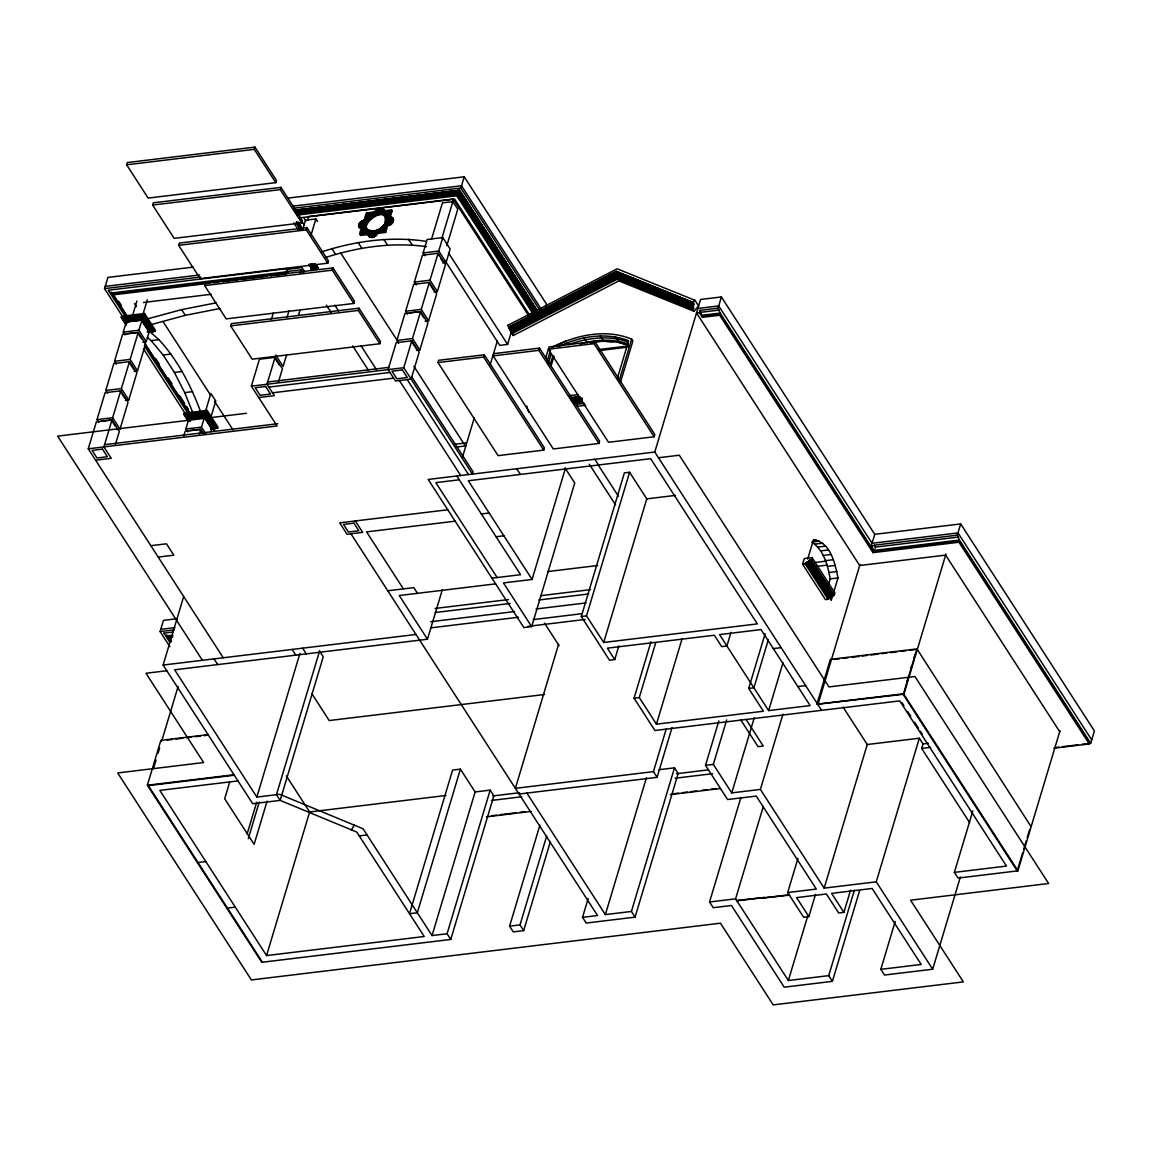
<?xml version="1.0" encoding="UTF-8"?>
<svg xmlns="http://www.w3.org/2000/svg" width="1152" height="1152" viewBox="0 0 1152 1152"><rect width="100%" height="100%" fill="white"/><g stroke="black" fill="none" stroke-linecap="round" stroke-linejoin="round"><path stroke-width="1.5" d="M376.272 211.147L377.006 209.434L380.074 208.051L376.186 210.197L374.99 212.414L375.811 210.874L375.221 211.838L366.494 212.933C362.506 222.062 366.034 221.89 367.272 213.71L379.008 211.421L383.17 211.982L378.274 212.054L372.47 213.97L365.645 220.118L361.138 221.573L358.79 225.475L360.994 228.499C364.133 228.672 363.571 225.23 360.706 226.08C362.246 227.909 358.344 221.818 364.766 222.494C361.771 230.933 367.07 214.589 361.008 224.842C362.995 229.349 364.075 221.861 365.443 220.406L363.11 226.786L364.55 230.99M360.058 225.086L360.792 223.862L361.224 225.749L362.333 223.56L364.766 222.494M375.422 236.174L374.558 234.994L376.646 232.56L376.92 234.562L373.421 237.283L369.72 237.226L368.496 235.613L368.87 233.41L369.317 236.909L368.842 234.792L370.037 235.973L369.029 235.8L368.611 233.496L368.712 235.555M384.106 230.861C382.968 225.432 389.146 224.035 391.147 220.507C391.19 215.957 387.288 218.606 388.109 222.451C383.414 233.222 371.39 233.525 361.354 233.453L362.592 227.563L365.53 232.085L364.248 230.515L365.011 231.566M365.4 219.542C365.458 221.227 360.374 220.349 359.597 223.286C355.507 228.902 367.358 228.269 361.426 226.224M368.078 231.149C369.605 236.03 362.938 220.291 364.752 228.125C364.507 234.158 385.646 229.997 369.677 232.589C364.522 233.395 362.002 225.072 364.363 223.358M388.886 217.296C388.67 232.718 385.906 214.589 391.147 217.526C396.274 218.65 390.658 225.994 386.741 225.144C388.699 222.725 391.421 213.883 383.875 212.443C397.699 221.198 371.52 241.43 363.701 228.773L363.758 223.661L364.982 220.939C366.898 217.454 356.846 224.971 361.498 221.443M380.65 211.882L382.349 212.04L375.019 212.933C380.131 210.139 388.051 212.53 388.886 218.304C389.592 216.778 385.963 211.694 382.867 211.507M371.621 235.757C369.029 231.206 363.528 231.782 362.966 232.906L363.874 229.882L367.661 231.941L365.083 230.558M391.032 219.83L388.714 218.333L390.442 218.304L391.522 219.614C391.291 221.731 390.298 218.102 388.714 218.333L390.197 210.931L383.731 211.723M359.266 226.944L359.006 224.741L360.36 222.437M359.165 226.397L359.928 223.013M387.202 218.434L387.101 220.493L386.626 216.374L383.789 213.264L375.667 213.336L375.984 214.33L368.309 219.139L366.61 221.443L365.342 226.642L368.208 220.003L375.61 214.805L382.162 214.214L385.661 215.899L385.618 214.502L387.202 218.434L383.76 226.066L386.842 220.853L386.798 221.89L387 218.981M365.53 226.93L365.558 225.605M368.395 235.08L368.87 233.41L360.043 234.475C358.603 229.651 366.365 226.109 360.317 227.03C358.502 225.245 359.05 224.928 360.317 227.03C366.696 226.843 358.776 228.744 362.707 228.6L362.088 227.65C364.248 225.634 361.138 224.712 363.73 229.594M370.699 234.792C370.123 230.933 368.366 238.32 375.379 234M383.746 210.802L383.054 208.8C379.282 206.957 386.294 210.989 383.573 211.306C382.738 208.022 383.026 213.35 383.198 209.347L379.944 208.267L382.421 208.771L382.997 211.003L383.357 210.168M377.467 233.395L385.661 232.402L387.706 225.576C393.667 225.85 396.014 215.755 388.714 217.195L388.973 219.053L389.88 217.973M373.363 235.57C382.565 231.336 364.81 232.171 370.627 234.806M376.92 211.81C378.043 210.946 375.019 212.947 378.043 210.6C375.494 210.312 373.68 214.128 377.006 209.434L378.346 208.829L376.171 210.384M142.402 321.581L148.666 331.286L154.613 331.214L147.744 332.021L154.613 331.214L144.072 314.899L141.494 320.184L126.288 322.027L121.694 317.606L126.475 325.022L121.824 317.635M204.077 417.067L188.87 418.91L184.406 414.518L206.654 411.782L217.195 428.098L211.248 428.17L204.077 417.067L206.611 411.84L217.066 428.026M392.53 218.117C383.861 215.496 397.786 218.03 391.594 223.027L388.123 224.971L387.072 223.416L391.104 221.011L390.082 223.027L385.934 225.115L384.581 231.163L386.006 225.029M362.146 221.04C365.63 223.373 363.355 219.845 361.526 224.597M375.739 233.525L376.2 232.517L385.042 231.451L385.661 232.402M393.466 221.083L392.342 217.858L388.714 217.195L391.781 217.786M389.102 223.56C386.611 221.299 376.819 237.6 384.71 227.362M381.787 211.09L381.874 209.88L381.845 212.098L378.878 212.458M374.328 235.08C374.198 234.346 370.512 235.901 372.038 237.629M379.08 214.171L378.634 212.659M380.851 210.456C377.381 206.741 384.754 214.286 379.714 209.477L377.496 209.909M389.088 217.973L390.773 219.658M379.44 231.293C378.374 229.522 383.386 227.088 382.493 230.026M1053.864 748.21L1089.259 743.933L958.968 542.232L873.014 552.629L719.669 315.245L702.461 317.318L700.07 310.334L718.027 308.16L720.144 313.085L871.042 546.667L874.526 545.17L957.326 535.147L959.443 540.072L1090.699 743.27L1081.843 744.336M360.994 228.499C358.675 224.669 364.262 229.565 362.218 227.434C362.851 231.624 356.861 221.558 358.862 225.922M367.099 232.79L367.085 231.912M381.816 210.514L381.096 209.102L381.139 210.542M383.17 210.125L383.112 211.018L382.522 209.203M389.779 218.866L390.557 218.146M512.035 333.619L617.674 279L692.784 309.398L693.691 308.333L693.086 302.414L616.363 271.368L508.608 327.082L512.035 333.619L513.274 335.52L618.898 280.886L694.008 311.299L698.602 306L694.915 300.298L617.141 268.805L507.946 325.267L508.608 327.082M371.29 214.776L373.118 213.754C366.955 216.95 364.709 221.731 362.837 220.709M390.442 222.725L387.13 223.33L388.526 223.171M372.931 235.771C375.667 231.062 375.898 234.605 370.584 235.166M373.694 232.114C373.392 230.53 382.392 230.314 384.134 225.619M387.504 224.366C385.646 228.139 396.115 217.008 391.363 221.962L386.496 224.51L387.706 225.576M387.806 220.752L387.994 217.67L386.093 223.992L387.619 220.766L388.886 221.63M381.398 212.63L381.37 213.667L385.286 215.294M382.882 210.974L382.968 210.139M368.539 233.957L369.648 236.434L373.118 236.808L377.165 232.92L375.106 235.699M391.075 218.491L391.248 220.061M388.109 215.741C390.902 218.606 384.797 225.216 387.576 224.741C384.566 225.072 389.045 223.243 389.174 225.216M372.989 235.181L371.405 235.195M381.845 212.098L381.499 210.269M365.112 219.73L363.557 226.714M363.283 228.125L364.795 220.421M375.667 213.336C369.547 215.539 362.952 221.299 365.126 228.01L368.539 231.077L364.752 228.125M365.213 226.094C365.602 218.419 374.011 212.976 381.269 213.365M365.314 226.21C366.754 217.008 368.87 224.856 365.069 223.56M372.672 232.56L376.517 231.466L373.882 233.28L369.648 233.323L375.422 232.618L373.334 234.792M370.123 233.928L371.606 235.354M386.683 221.688L385.459 224.712L386.914 218.606M391.522 219.614L391.234 221.688M508.752 327.312L616.363 271.368L618.062 277.718L693.691 308.333M126.562 323.294L124.704 320.112L142.531 317.952L150.84 331.114M189.144 420.178L187.301 416.995L205.114 414.85L213.422 427.997M389.779 222.552C391.795 223.517 394.027 217.066 390.614 217.354M393.163 220.608L391.594 217.8M373.421 237.283L369.029 235.8M381.874 211.262L381.571 209.419M368.323 234.634L368.467 233.813M392.429 222.926L393.062 220.478M368.554 233.539L368.712 235.008M377.669 212.04C375.379 210.83 378.619 207.835 381.47 210.413M376.949 212.026L378.518 210.067L380.376 209.822L377.078 211.421M374.314 234.346L374.659 233.899M383.558 227.03L378.418 230.645L385.718 223.373M390.758 222.394L389.822 222.35L390.398 221.659M392.184 218.592L392.198 220.205L391.147 217.526M386.496 221.414L386.784 220.018M368.597 234.288L368.784 233.424M374.875 234.547L374.63 232.574M358.92 225.216L358.934 224.482M363.816 228.643L364.896 231.221M391.032 219.384L391.147 220.507M376.92 234.562L377.107 232.848M392.126 222.451C390.355 223.805 385.445 225.691 387 222.379M526.91 406.109L527.184 408.182M126.634 164.794L127.31 162.547L254.938 147.11L276.437 180.403L275.76 182.65L148.147 198.086L126.634 164.794L254.261 149.357L275.76 182.65M123.005 317.218L104.544 288.634L107.914 277.416L193.349 267.091M127.037 315.878L113.458 294.84L113.789 293.717L286.934 272.779M152.64 205.056L153.317 202.81L280.944 187.373L302.458 220.68L301.781 222.926L174.154 238.363L152.64 205.056L280.267 189.619L301.781 222.926M125.741 324.403L121.219 317.405L121.55 316.282L144.576 313.502L155.419 330.293L155.088 331.416L148.003 332.266M223.243 657.778L88.258 448.805L96.336 421.877L111.96 419.99L119.318 431.395L115.286 444.845M98.842 422.482L96.998 419.63L105.077 392.717L120.715 390.816L128.074 402.221L119.995 429.149L116.525 429.566M107.597 393.322L105.754 390.47L113.832 363.542L129.47 361.656L136.829 373.046L128.75 399.974L125.28 400.392M116.352 364.147L114.509 361.296L122.587 334.368L138.211 332.482L145.584 343.872L137.506 370.8L134.021 371.218M125.107 334.973L123.264 332.122L126.792 320.342M132.581 315.432L136.901 301.018M142.992 314.179L147.326 299.75M111.96 419.99L103.882 446.918L111.24 458.309L95.616 460.21M119.995 429.149L112.637 417.744L120.715 390.816M128.75 399.974L121.392 388.57L129.47 361.656M137.506 370.8L130.133 359.41L138.211 332.482M142.776 342.058L146.246 341.64L138.888 330.235L141.912 320.141M155.088 331.416L144.245 314.626L144.576 313.502M146.246 341.64L149.285 331.531L141.725 319.795L125.712 321.725M178.661 245.333L179.323 243.086L306.95 227.65L328.464 260.942L327.787 263.189L200.16 278.626L178.661 245.333L306.288 229.896L327.787 263.189M204.667 285.595L205.344 283.349L332.971 267.912L354.47 301.219L353.808 303.451L226.181 318.888L204.667 285.595L332.294 270.158L353.808 303.451M254.261 149.357L254.938 147.11M188.323 421.286L183.802 414.288L184.133 413.165L207.158 410.386L218.002 427.176L217.67 428.299L210.586 429.149M183.658 436.306L185.17 431.251L200.794 429.365L203.558 433.642M187.69 431.856L185.846 429.005L189.374 417.226M230.674 325.872L231.35 323.626L358.978 308.189L380.491 341.482L379.814 343.728L252.187 359.165L230.674 325.872L358.301 310.435L379.814 343.728M205.574 411.062L210.859 393.437L215.77 401.026L210.96 417.053M199.282 434.405L200.794 429.365M206.078 434.246L201.47 427.118L204.494 417.024M217.67 428.299L206.827 411.509L207.158 410.386M280.267 189.619L280.944 187.373M210.859 431.784L212.371 426.73M169.862 646.69L160.099 631.584L163.469 620.366L177.509 618.667M170.957 640.8L169.013 637.79L169.344 636.667L172.858 636.235M237.974 780.926L159.84 790.373L266.558 955.57L424.238 936.504L356.789 832.09L280.152 800.395L252.706 803.722L163.123 665.05L183.658 596.606M88.258 448.805L277.085 425.966L251.366 386.15L259.445 359.222L275.069 357.336L282.442 368.726L278.395 382.19M271.397 319.392L273.413 312.653M284.688 275.069L285.696 271.714L301.334 269.813L303.163 272.664M302.904 228.715L305.453 220.234L315.864 218.966L317.506 221.501M307.714 219.874L308.722 216.533L453.269 199.051L528.322 315.23M306.288 229.896L306.95 227.65M310.781 235.944L315.864 218.966M275.069 357.336L266.99 384.25L274.363 395.654L258.725 397.541M287.021 317.506L289.037 310.766M300.312 273.182L301.334 269.813M460.411 769.147L417.326 912.758L409.507 913.709L452.592 770.098L460.411 769.147L475.128 791.942L490.162 790.128L493.848 795.83L450.763 939.442L261.763 962.294L147.384 785.232L160.848 740.347L208.57 734.573M153.475 768.528L156.038 759.974M158.098 753.134L159.624 748.008M161.683 741.168L178.099 686.462M286.646 354.701L283.104 366.48L275.746 355.09M298.426 315.432L299.938 310.392M311.89 270.562L312.898 267.192M311.112 269.611L318.197 268.747L316.728 264.83M332.294 270.158L332.971 267.912M363.326 228.355L361.354 233.453M367.272 213.71L365.904 219.744C369.706 214.474 376.632 211.061 383.17 211.982M367.114 218.318L368.352 214.949L377.222 212.285M364.176 230.357L362.966 232.906M375.235 232.661L374.803 233.366L375.322 232.632M358.301 310.435L358.978 308.189M388.282 215.453L389.189 212.429L384.034 212.198L390.499 211.406L389.246 215.582M385.042 231.451L387.086 224.626M382.666 210.974L391.507 209.909L389.462 216.734L388.526 216.504M391.507 209.909L392.126 210.859L390.067 217.685L389.29 216.763M229.68 782.107L224.683 798.754L254.131 844.344L267.106 801.13M450.763 939.442L447.077 933.739L432.043 935.554L363.082 828.792L279.706 794.304L256.838 797.083L299.923 653.472M247.162 833.89L256.637 802.31M398.707 343.282L396.864 340.43L404.942 313.502L420.566 311.616L427.925 323.021L419.846 349.949L416.376 350.366M407.448 314.122L405.619 311.27L413.698 284.342L429.322 282.442L436.68 293.846L428.602 320.774L425.131 321.192M416.203 284.947L414.36 282.096L422.438 255.168L438.077 253.282L445.435 264.672L437.357 291.6L433.886 292.018M424.958 255.773L423.115 252.922L427.162 239.458L442.786 237.571L450.144 248.976L446.112 262.426L442.627 262.858M248.314 838.642L259.243 801.994M431.482 239.386L442.44 202.853L452.866 201.6L457.776 209.189L446.818 245.722M452.261 202.392L453.269 199.051M441.907 238.118L452.866 201.6M411.768 376.877L473.126 471.859L472.45 474.106L403.733 367.718L411.811 340.79L396.187 342.677L388.109 369.605L395.467 381.01L411.106 379.109L419.184 352.181L411.811 340.79M419.846 349.949L412.488 338.544L420.566 311.616M428.602 320.774L421.243 309.37L429.322 282.442M437.357 291.6L429.998 280.21L438.077 253.282M446.112 262.426L438.739 251.035L442.786 237.571M532.656 313.243L456.782 195.782L457.114 194.659L297.835 213.926M540.173 310.795L460.858 188.006L464.227 176.789L288.418 198.043M437.962 362.549L438.624 360.302L484.286 354.787L544.406 447.869L543.744 450.115L498.082 455.645L437.962 362.549L483.61 357.034L543.744 450.115M266.558 955.57L309.643 811.973L286.358 775.93M483.61 357.034L484.286 354.787M462.341 457.603L474.264 417.859M490.162 364.867L497.347 340.934M493.171 355.882L493.848 353.635L539.496 348.106L599.63 441.187L598.954 443.434L553.291 448.963L493.171 355.882L538.819 350.352L598.954 443.434M445.334 261.086L499.781 345.37L507.6 344.419L511.632 330.955L513.274 335.52M256.838 797.083L174.614 669.802L427.478 639.216L442.354 589.637M545.544 307.051L546.451 304.056L464.227 176.789M538.819 350.352L539.496 348.106M527.803 409.133L528.696 412.157M545.717 357.811L549.058 346.954L594.706 341.424L654.84 434.52L654.163 436.766L608.515 442.282L548.381 349.2L594.029 343.67L654.163 436.766M546.984 361.944L550.512 350.165M548.208 363.845L551.232 353.75M550.253 364.536L552.773 356.112M550.987 366.25L554.04 356.054M594.029 343.67L594.706 341.424M821.621 710.323L654.782 452.045L428.184 479.448L523.843 627.552L531.662 626.616L503.438 582.912L532.08 579.456L565.43 468.331M432.043 935.554L475.128 791.942M531.662 626.616L574.747 483.005L565.013 467.942M447.077 933.739L490.162 790.128M617.544 377.741L628.646 340.704C606.254 332.064 580.882 336.197 559.584 346.075M619.243 380.462L631.642 339.106C605.938 328.579 576.72 334.886 552.686 346.968M620.467 382.363L632.866 341.006L631.642 339.106M558.576 644.328L515.376 788.328L653.429 771.638L657.101 777.341L519.062 794.03M618.84 645.898L614.736 659.578L609.523 660.211L581.299 616.507L624.384 472.896L629.597 472.277L646.776 498.874L603.691 642.47L757.354 623.894L650.65 458.683L468.317 480.744L532.08 579.456M603.691 642.47L586.512 615.888L629.597 472.277M550.354 841.723L523.685 930.614L513.274 931.882L509.587 926.179L539.856 825.307M654.782 452.045L700.56 299.462L721.397 296.942L874.742 534.326L871.042 546.667M702.461 317.318L699.394 312.581L700.07 310.334M523.685 930.614L520.013 924.912L546.682 836.021M718.027 308.16L721.397 296.942M719.669 315.245L720.014 314.122L702.806 316.21M972.85 810.835L954.374 872.381L1006.474 866.074L899.755 700.877L654.926 730.498L634.061 698.198L650.995 641.779M765.115 633.715L748.699 688.435L763.416 711.23L656.453 724.162L639.274 697.565L655.69 642.859M658.858 769.723L674.496 767.837L678.168 773.539L635.083 917.136L586.195 923.054L582.523 917.352L588.154 898.546M656.453 724.162L682.099 638.683M635.083 917.136L631.411 911.448L605.362 914.602L646.402 777.83M653.429 771.638L666.288 728.77M657.101 777.341L672.019 727.618M631.411 911.448L674.496 767.837M731.016 632.333L726.912 645.998L721.699 646.632L714.341 635.242L607.363 648.173L614.736 659.578M797.947 858.355L787.68 892.541L816.336 889.07L756.259 796.061L727.603 799.531L705.514 765.331L718.848 720.878M895.19 921.47L880.819 969.35L884.506 975.038L932.688 969.221L876.24 881.827L824.155 888.134L760.392 789.422L731.736 792.893L713.333 764.395L726.667 719.942M768.269 639.936L753.912 687.802L748.699 688.435M731.736 792.893L754.301 717.667M828.374 598.147L828.043 599.27L825.437 599.587L802.57 564.178L804.254 558.576L812.074 557.626L834.926 593.021L834.264 595.267L828.374 598.147L805.507 562.752L811.397 559.872L834.264 595.267M828.043 599.27L805.176 563.861L805.507 562.752M807.667 559.166L813.442 539.928C830.664 541.93 835.128 563.803 837.979 577.93L833.659 592.358M811.397 559.872L812.074 557.626M859.594 890.741L832.406 981.346L784.224 987.178L731.462 905.486L713.232 907.69L709.546 901.987L740.837 797.702M768.629 710.597L719.554 634.608L761.04 629.582L810.13 705.571L768.629 710.597L783 662.731M760.392 789.422L782.957 714.197M828.245 585.288L830.174 578.866C827.741 565.459 823.896 549.979 811.742 542.088M832.406 981.346L828.734 975.643L788.357 980.525L735.595 898.848L763.286 806.515M817.387 702.59L830.347 659.362L916.949 648.893L1030.68 826.042M817.934 704.635L859.997 564.437M873.014 552.629L873.36 551.506L720.014 314.122M788.357 980.525L807.854 915.566M787.68 892.541L803.635 917.237L808.848 916.603L815.515 894.384M824.155 888.134L867.24 744.523L843.077 707.126M907.128 681.034L908.136 677.707M910.627 669.398L911.621 666.072M914.112 657.763L915.106 654.437M954.374 872.381L958.061 878.083L1017.965 870.826L903.485 693.778L916.949 648.893M945.95 554.04L903.888 694.238L816.883 704.246L903.485 693.778M808.848 916.603L796.579 897.61L826.416 893.995L838.685 913.003L843.898 912.37L850.565 890.136M957.326 535.147L960.696 523.93L874.742 534.326M828.734 975.643L854.381 890.165M958.968 542.232L959.314 541.109L873.36 551.506M876.24 881.827L919.325 738.216L867.24 744.523M969.638 822.672L921.658 748.411L923.011 743.918L928.325 743.285M932.688 969.221L960.394 876.902M1017.72 869.256L1022.702 852.638M1023.696 849.312L1026.202 841.003M1027.195 837.677L1029.686 829.368M1017.864 870.84L1060.027 730.642M1089.259 743.933L1089.605 742.81L959.314 541.109M1090.699 743.27L1094.4 730.93L960.696 523.93M363.37 226.296L363.182 227.304M388.195 218.131C389.736 219.773 388.094 216.317 389.765 217.21M375.034 233.294L376.114 232.546L369.619 233.15M364.867 220.968L369.979 215.784M458.928 191.491L536.587 311.832L458.77 191.75L459.518 190.21L294.221 210.211M874.526 545.17L875.318 548.078M362.333 223.56C360.49 222.293 362.477 221.112 362.693 223.272M360.259 223.733L365.098 220.925L363.629 222.163M364.363 221.285L361.987 221.789M376.949 232.704L372.73 237.499M385.042 227.016L386.323 225.504L382.55 229.075L376.747 231.898M376.344 211.766L381.888 211.075A3.269 2.102 -32.9 0 0 379.742 208.944C377.251 208.858 378.763 211.435 380.189 210.456M537.581 311.069L459.418 190.483L296.021 210.24L459.475 190.339L537.264 311.486M534.643 312.509L457.805 193.55L458.77 191.75L536.429 311.861L458.77 191.75L295.301 211.392M959.443 540.072L874.051 550.397L874.526 549.346M375.854 211.723L374.933 212.27L375.566 211.032L375.149 211.91M376.646 232.56L376.344 233.539L376.531 232.531C376.027 236.074 369.49 237.6 369.014 235.181M374.933 212.198L375.35 211.219M365.818 221.026L364.91 225.936L365.717 228.254M388.181 220.838L386.554 224.294L388.008 223.92M390.96 221.011L391.421 220.306A3.571 2.304 -32.9 0 0 388.685 218.045L389.794 218.131M311.774 268.618L317.722 268.56L310.838 269.395M374.875 233.294L374.918 233.568M375.019 211.997L375.451 211.061M375.998 233.381L376.416 232.517M377.568 211.046L378.446 211.205L377.885 211.738M379.843 210.514L378.605 210.226L379.123 210.787M376.488 235.138L374.126 236.995M359.237 224.107L359.597 223.286L359.554 224.582M384.552 224.568C391.277 197.611 346.594 233.741 376.978 230.472M366.494 219.024L373.738 212.918M359.352 225.792L359.51 227.362L361.886 228.629M361.742 224.237L360.821 223.07L360.23 225.029L362.52 226.253M361.224 224.122L361.296 223.387M366.84 218.29L366.61 218.837C368.482 215.093 375.84 214.272 368.352 214.949M351.374 829.858L354.298 825.149M313.834 268.603L311.227 263.966M458.539 192.067L535.464 311.846M366.192 219.384L366.811 218.477L365.602 219.269M154.354 331.085L144.072 314.899L121.694 317.606L144.072 314.899L154.483 331.142M392.314 219.629L393.595 220.464M392.386 220.205L392.875 222.322M360.893 221.918L362.549 220.925M391.176 221.947L392.573 220.234L392.17 217.872M392.328 221.242L389.765 223.718M383.789 213.264L386.582 217.469M365.976 221.054L370.066 216.504L375.682 213.48M375.725 214.992C379.498 212.63 367.114 218.506 366.322 221.213M367.315 221.573L374.054 215.712M387.13 223.33L382.435 228.931L376.042 232.373M373.306 231.538L370.138 231.754L373.392 231.638M294.71 211.925L458.698 191.851L536.141 311.818M380.016 211.334L378.835 211.982L381.96 211.378M371.851 235.325L372.629 235.296M372.773 235.829L369.778 236.074L370.195 237.47M364.277 222.552L364.349 221.4L362.376 222.379M693.086 302.414L694.915 300.298M387.245 223.214L387.072 223.416A3.571 2.304 -32.9 0 0 391.421 220.306M372.283 214.286L373.608 213.61M389.606 217.152L388.656 217.411L391.478 217.31M360.446 227.952L359.179 226.944M372.715 214.603L373.118 215.395L368.323 220.19M383.645 225.806L378.49 229.824M371.736 237.154L375.019 235.57M362.837 221.501L364.421 221.069A3.571 2.304 -32.9 0 0 360.13 224.093A3.571 2.304 -32.9 0 0 362.866 226.339L362.765 226.339M391.925 222.437L388.598 224.064M360.259 222.394L363.326 220.334M378.043 208.829L378.648 209.304M377.309 210.773L378.418 209.909M374.011 234.605L374.472 233.856M381.845 228.6L383.818 225.763M378.994 231.523L383.803 230.386M382.32 228.787L385.358 226.67M367.762 231.12L370.469 231.494M376.474 210.139L377.078 209.506M385.963 225.95L385.675 226.31M370.757 237.614L371.664 237.01L369.72 237.226M388.886 218.88L388.685 218.131L390.298 218.837M387.634 224.914L386.539 225.058L388.8 224.597M382.219 208.253L378.979 208.368L380.002 208.138M362.074 221.918L360.432 225.014M360.706 226.08L362.016 226.282L360.043 224.438M378.562 231.739L379.872 231.062M377.986 209.678L377.05 209.635M370.282 216.259L370.901 215.136M374.458 234.878L373.954 236.261M379.051 211.723L375.696 212.501L379.008 211.421M386.784 216.259L386.842 219.125L385.373 214.79M369.461 216.014L372.73 214.042M378.878 229.709L381.499 227.923L375.912 230.861M374.789 235.267L371.563 236.664M388.872 224.741L389.966 224.05L389.909 224.899M387.907 214.834C384.768 211.147 389.002 218.549 387.158 215.035M365.918 229.882L370.296 231.595M360.144 222.581L360.878 222.782M362.866 221.4L361.843 221.314M377.064 232.373L379.44 231.106L377.222 232.056M693.389 302.875L616.68 271.829L509.227 328.061M509.386 328.349L617.069 272.664L693.72 303.696M509.573 328.666L617.17 273.024L693.763 304.042M509.746 328.997L617.227 273.427L693.734 304.402M509.904 329.342L617.256 273.83L693.648 304.762M510.062 329.659L617.242 274.234L693.518 305.122M510.235 330.106L617.184 274.622L693.331 305.438M510.307 330.278L617.098 275.054L693.086 305.813M510.394 330.466L617.083 275.285L692.928 306.23M510.48 330.653L617.083 275.53M510.581 330.854L617.112 275.774L692.885 306.461M510.696 331.056L617.141 276.019L692.87 306.677M510.797 331.258L617.198 276.235L692.885 306.878M511.013 331.603L617.357 276.624M511.099 331.747L617.443 276.768L693.086 307.382M511.718 332.698L618.062 277.718M509.069 327.802L616.954 272.362M551.52 347.702L566.05 340.963M371.563 236.29L372.73 236.592M388.31 223.085L389.376 222.811M378.403 230.098L375.048 231.336M378.59 230.386L370.483 231.883M369.677 234.504L370.598 234.547M389.592 217.238L388.656 217.282L389.88 217.022M364.781 219.73L365.458 220.09M321.869 251.813C355.306 240.955 391.32 236.03 426.269 241.373M325.541 257.501C357.854 247.075 392.573 241.934 426.398 246.643M390.686 217.109L392.227 217.642M371.03 236.146L370.584 237.024M362.146 220.91L364.032 220.378M580.018 344.03C595.541 339.466 612.72 338.443 628.114 344.016M146.448 319.162L181.598 309.643L216.302 302.803M151.805 324.418L185.285 315.331L219.989 308.491M365.328 220.565L364.45 219.758M375.71 213.653L378.605 212.818M375.898 214.186L382.162 214.214M373.032 231.509L376.027 230.846M372.672 232.747C380.88 231.826 392.299 222.48 386.654 213.797M364.91 230.89L369.605 232.963L375.97 232.2M364.522 225.922C364.867 217.195 380.506 207.677 386.453 217.094M363.643 221.227L364.421 221.069M377.107 213.998L378.778 213.696M374.602 232.056L375.898 231.84M366.782 232.632L367.819 232.675M362.866 226.267L362.117 226.31L362.866 226.728M362.088 227.65L363.154 227.779M366.941 232.445L372.773 233.294L369.59 233.006M292.824 206.165L461.534 185.76L541.814 310.046M293.933 208.195L460.858 188.006M296.078 210.37L459.36 190.627L537.394 311.357M294.61 210.989L459.23 190.93M294.797 211.104L459.072 191.232L536.76 311.789L459.288 190.771M294.955 211.205L459 191.362M294.883 212.011L458.424 192.24L535.68 311.846L458.28 192.499L295.214 212.227M295.546 212.458L458.136 192.802L535.003 312.12L457.92 193.262L295.848 212.861M295.661 212.587L458.064 192.946L535.003 312.12M295.934 213.134L457.805 193.55M297.49 215.05L456.782 195.782M387.202 211.45L392.126 210.859M367.574 214.186L374.04 213.394M377.813 231.466L384.264 230.688M378.115 231.941L381.341 231.552M368.842 234.432L360.648 235.426L360.043 234.475M370.93 234.187L375.379 233.64M105.221 286.402L199.555 274.982M104.544 288.634L200.65 277.013M287.438 268.56L108.374 290.218L108.936 291.125M423.115 252.922L438.739 251.035M311.126 268.43L315.634 267.883L313.79 265.018M310.939 268.546L318.528 267.624M111.168 292.018L111.874 292.925L288.187 271.598M311.472 268.733L316.714 268.099L314.021 263.923M312.12 268.834L317.722 268.56L310.853 269.366L317.722 268.56L314.856 264.11L317.606 268.488M113.458 294.84L209.851 283.19M213.408 282.758L218.765 282.11M222.336 281.678L238.406 279.734M241.978 279.302L266.962 276.278M270.533 275.846L286.603 273.902M143.453 302.486L211.262 294.278M121.219 317.405L144.245 314.626M414.36 282.096L429.998 280.21M123.062 318.182L143.568 315.691L153.245 330.653M123.941 318.845L143.15 316.526L152.194 330.523M124.171 319.09L143.006 316.814L151.877 330.552M124.373 319.349L142.877 317.117L151.589 330.61M124.531 319.608L142.747 317.405L151.33 330.696M124.646 319.867L142.632 317.693L151.099 330.811M124.704 320.501L142.459 318.154M124.762 320.702L142.301 318.586L150.552 331.373M124.877 320.918L142.2 318.83L150.35 331.459M125.035 321.134L142.085 319.075L150.12 331.517M125.222 321.35L141.97 319.32L149.861 331.531M125.453 321.552L141.854 319.565L149.573 331.517M126 321.883L141.61 319.997L148.968 331.387M123.264 332.122L138.888 330.235M127.094 333.706L137.506 332.453L141.595 338.789M149.53 330.984L152.885 330.581L143.424 315.965L123.379 318.384L126.605 323.554M148.349 331.402L153.605 330.768L143.712 315.446L122.717 317.995L126.317 323.554M147.182 331.69L154.613 331.214L147.787 331.949M147.341 337.306L151.114 340.618L158.918 339.667C178.186 360.475 191.102 386.15 200.952 412.517M405.619 311.27L421.243 309.37M409.45 312.854L419.861 311.587L423.95 317.923M151.114 340.618L163.138 355.003L170.942 354.053M114.509 361.296L130.133 359.41M396.864 340.43L412.488 338.544M697.867 308.434L718.704 305.914L872.05 543.298L958.003 532.901L1091.707 739.901M163.138 355.003L174.398 372.442L182.218 371.491M699.394 312.581L696.514 312.926L859.68 565.502L945.634 555.12L1059.71 731.707M701.294 312.235L719.251 310.061M702.187 315.259L720.144 313.085M105.754 390.47L121.392 388.57M590.213 342.734L602.482 341.251L617.083 342.144L628.315 345.341M267.667 382.018L388.786 367.358M174.398 372.442L184.68 392.602L192.499 391.651M251.366 386.15L403.733 367.718M268.834 387.101L389.952 372.456M598.291 349.618L628.157 346.003M599.53 350.554L627.811 347.126M272.52 392.803L393.638 378.158M96.998 419.63L112.637 417.744M100.843 421.214L111.254 419.962L115.344 426.298M183.802 414.288L206.827 411.509M188.107 420.422L184.277 414.49L206.654 411.782L216.95 427.968M185.645 415.066L206.15 412.574L215.827 427.536M186.523 415.728L205.733 413.41L214.776 427.406M186.754 415.973L205.589 413.698L214.459 427.435M186.955 416.232L205.459 414L214.171 427.493M187.114 416.491L205.33 414.288L213.912 427.579M187.229 416.75L205.214 414.576L213.682 427.694M187.286 417.384L205.042 415.037M187.459 417.802L204.782 415.714L212.933 428.342M187.618 418.018L204.667 415.958L212.702 428.4M187.805 418.234L204.552 416.203L212.443 428.414M188.035 418.435L204.437 416.448L212.155 428.4M188.294 418.608L204.307 416.678L211.853 428.357M188.582 418.766L204.192 416.88L211.55 428.27M246.442 413.294L57.6 436.133L202.406 660.298M185.846 429.005L201.47 427.118M189.677 430.589L200.088 429.336L202.55 433.138M212.126 427.867L215.467 427.464L206.021 412.848L185.962 415.267L189.965 421.416M210.701 428.17L216.187 427.651L206.294 412.33L185.299 414.878L189.504 421.042M211.594 428.386L217.195 428.098L212.054 428.688M104.558 444.672L277.762 423.72M569.462 395.669L578.376 394.589M570.571 397.699L579.485 396.619M570.73 397.93L579.643 396.85M570.874 398.16L579.787 397.094M571.018 398.419L579.931 397.354M571.147 398.693L580.061 397.613M571.277 398.981L580.19 397.901M571.378 399.312L582.077 398.016M571.45 399.672L580.363 398.592M571.493 400.032L580.392 398.952M571.493 400.378L582.192 399.096M573.25 400.507L582.163 399.427M573.163 400.896L582.106 399.614M573.149 401.112L582.062 400.032M573.149 401.342L582.062 400.262M573.163 401.587L582.077 400.507M573.206 401.818L582.12 400.738M573.264 402.034L582.178 400.954M573.336 402.235L582.25 401.155M573.422 402.422L582.336 401.342M573.523 402.581L582.437 401.501M574.142 403.531L583.056 402.451M575.582 404.438L584.496 403.358M576.806 406.339L585.72 405.259M453.859 444.37L466.258 442.872M455.746 447.12L465.854 445.896M459.288 479.794L435.845 482.63L497.146 577.541M658.454 457.747L679.291 455.227L828.965 686.909L914.918 676.512L1048.622 883.512L910.584 900.202L963.346 981.893L773.208 1004.89L720.446 923.198L251.395 979.934L117.691 772.949L203.645 762.552L145.973 673.258L166.81 670.738M150.84 545.688L166.464 543.802L173.822 555.192L158.198 557.093M447.768 509.774L339.667 522.85L347.04 534.254L362.664 532.354L355.306 520.963M481.349 513.95L489.168 513M455.126 521.179L366.566 531.893L403.387 588.874M646.776 498.874L675.36 495.403M496.08 536.746L503.885 535.795M387.763 590.76L413.798 587.621L417.485 593.309M491.947 578.16L520.589 574.704L456.826 475.992M547.79 571.55L597.672 565.517M813.355 540.432L816.48 540.043M813.312 541.901L819.562 541.138M814.81 544.133L822.629 543.197M495.619 583.862L399.254 595.526L427.478 639.216M817.776 547.099L825.595 546.149M160.776 629.338L174.816 627.638M820.584 550.901L828.403 549.95M160.099 631.584L174.139 629.885M164.491 634.061L163.93 633.168L172.699 632.102M875.765 547.07L958.55 537.048M823.176 555.451L830.995 554.501M166.723 634.968L167.429 635.875L172.699 635.227M169.013 637.79L172.512 637.358M825.48 560.65L833.285 559.714M435.139 608.443L508.349 599.587M540.49 595.699L590.472 589.651M813.658 562.651L826.157 561.139M802.57 564.178L805.176 563.861M435.168 612.533L510.163 603.461M538.733 600.005L588.715 593.957M816.898 566.352L827.28 565.099M827.438 566.381L835.243 565.43M829.008 572.501L836.827 571.55M430.69 621.72L514.613 611.568M536.04 608.976L586.022 602.928M830.174 578.866L837.979 577.93M430.805 627.854L518.285 617.27M533.275 619.589L581.458 613.757M163.123 665.05L415.973 634.464M581.299 616.507L586.512 615.888M528.034 626.371L585.144 619.459M773.309 648.59L781.128 647.64M167.069 740.102L172.339 739.469M175.838 739.051L182.866 738.202M186.365 737.77L191.635 737.136M195.134 736.718L200.405 736.07M203.904 735.653L207.418 735.221M834.163 659.419L839.419 658.786M842.933 658.354L848.203 657.72M851.702 657.302L858.715 656.453M862.229 656.021L867.499 655.387M870.998 654.97L878.011 654.12M881.525 653.688L886.781 653.054M890.294 652.637L897.307 651.787M900.821 651.355L906.077 650.722M909.59 650.29L914.861 649.656M544.565 694.498L329.213 720.547L311.702 693.432M634.061 698.198L639.274 697.565M797.861 686.578L805.666 685.627M147.384 785.232L233.986 774.749M234.302 775.224L148.349 785.621L262.426 962.222M309.643 811.973L446.054 795.47M705.514 765.331L713.333 764.395M492.768 795.96L519.523 792.72M676.454 773.741L708.552 769.853M491.414 800.453L521.741 796.781M675.115 778.234L712.555 773.698M921.658 748.411L930.514 747.331M491.357 815.76L496.699 815.112M500.27 814.68L516.326 812.736M519.898 812.304L525.254 811.656M671.53 793.973L678.672 793.109M682.243 792.677L687.586 792.029M691.157 791.597L696.514 790.949M701.856 790.301L707.213 789.653M710.784 789.221L716.126 788.573M1055.304 747.547L1058.846 747.115M1062.374 746.698L1078.315 744.768M486.562 816.84L531.144 811.44M670.248 794.621L720.187 788.573M359.237 835.891L367.056 834.941M198.014 862.517L205.834 861.581M227.477 908.122L235.282 907.171M509.587 926.179L520.013 924.912M582.523 917.352L597.542 915.538L350.942 533.779M709.546 901.987L735.595 898.848M736.474 900.202L737.453 901.714M788.558 893.894L789.538 895.421M737.122 900.389L764.654 897.466L737.366 900.778M788.645 894.845L761.357 898.142L788.89 895.219M880.819 969.35L921.197 964.454L872.107 888.48L831.629 893.376L843.898 912.37M382.594 208.714L383.962 210.226L381.067 208.037L382.018 208.67M362.203 226.224L363.182 226.282M387.518 224.554L386.482 224.626L387.576 224.741M378.95 213.984L382.046 214.027M364.421 221.933L362.779 222.538M379.714 209.102L381.096 209.102M378.965 211.766L382.349 211.766M378.59 213.005L381.326 212.803L385.488 214.632M378.691 213.552L381.37 213.667M387.504 224.179L386.827 224.77M360.778 225.086L361.094 224.078L361.397 224.957M359.64 226.57L360.403 226.858M607.061 341.28L612.101 341.611M370.886 232.502L369.677 232.589M369.403 236.75L368.928 236.146M380.534 210.427L381.24 210.211M385.373 212.702L387.101 213.883M365.083 220.09L364.925 220.219M382.003 211.738L385.056 212.558M381.283 212.976L385.301 214.963M381.312 213.538L383.558 214.128M389.736 218.506L390.73 219.125M360.173 227.563L361.138 227.822M392.76 218.534L393.61 219.888M366.48 232.474L367.776 233.035M628.229 342.13C608.904 334.685 587.462 338.026 568.382 344.563L567.158 342.662M625.421 343.987L618.811 342.043L615.427 336.816M616.522 271.584L693.245 302.645M693.619 303.408L616.81 272.088L508.91 327.542L616.68 271.829M617.141 274.824L693.187 305.626M617.27 276.437L692.986 307.238M361.685 226.109L360.446 225.562M367.43 232.92L366.12 232.546M383.054 209.059L382.262 208.354L383.155 208.901M385.531 215.712L383.515 214.574M383.386 214.387L384.566 214.949M391.824 217.368L392.962 218.448M367.618 218.592L368.41 219.269M388.282 215.784L389.117 216.792M381.931 208.267L382.766 208.699M381.226 210.053L381.758 211.032M384.48 212.515L386.482 213.854M390.355 218.477L391.118 219.24M375.379 234.23L375.984 235.685M360.23 227.203L359.078 226.051M366.97 232.618L363.614 228.931M391.522 217.382L392.501 217.886M384.926 226.354L384.941 225.547L382.925 226.93M148.896 330.854L158.918 339.667M211.392 427.882L215.021 431.41M387.763 214.733L386.338 213.264M369.965 216.403L370.93 217.685M390.557 222.739L391.291 224.035M388.685 217.786L388.656 217.411M370.526 234.518L370.037 234.403M386.741 223.963L386.914 223.69M385.344 215.438L386.77 217.757M386.813 213.782L388.555 216.043L387.461 214.258M382.925 208.728L383.458 209.29M365.472 228.053L367.114 230.386M368.482 235.469L368.942 236.304L368.496 235.598M124.675 320.299L126.547 323.15M187.272 417.182L189.13 420.034M296.654 222.365L300.557 229.162L296.611 222.898M296.64 222.998L300.485 228.946M871.589 546.61L874.051 550.397M692.784 309.398L694.008 311.299M903.139 694.325L1017.216 870.926M811.08 559.901L833.947 595.296M810.749 559.944L833.616 595.354M810.432 560.016L833.299 595.411M810.101 560.102L832.968 595.498M809.77 560.189L832.637 595.584L831.254 600.365L806.818 562.594M901.944 702.605L903.888 705.629M907.79 711.677L910.728 716.213M914.63 722.246L918.533 728.294M920.477 731.318L922.435 734.342M809.453 560.347L832.32 595.742M809.15 560.549L832.018 595.944M808.877 560.779L831.744 596.174M808.632 561.038L831.499 596.434M808.459 561.312L831.312 596.707M808.402 561.485L831.269 596.88M808.301 561.672L831.168 597.067M808.186 561.845L830.894 597.413M807.854 562.162L830.722 597.571M807.653 562.306L830.52 597.701M807.451 562.421L830.318 597.816M807.235 562.507L830.102 597.902M807.019 562.565L829.886 597.96M919.325 738.216L923.213 744.25M617.674 279L618.898 280.886M600.336 335.837L603.403 340.589M584.006 337.81L587.376 343.037M459.518 190.21L537.494 311.213M459.144 191.088L536.933 311.717M458.669 191.88L535.982 311.803M557.093 344.736L558.317 346.637M458.28 192.499L535.306 311.918M458.208 192.643L535.147 312.019M457.92 193.262L534.744 312.365M457.114 194.659L533.002 312.12M530.05 315.792L454.68 199.109L299.707 217.843L304.502 225.274M594.878 459.288L598.55 464.99M507.946 325.267L509.789 328.118M598.075 464.774L618.466 496.339M589.291 464.213L615.514 504.806M448.474 252.893L507.6 344.419M746.093 719.467L763.272 746.064L758.059 746.698L740.88 720.101M437.371 253.253L438.998 255.787M440.64 258.322L442.282 260.842M408.485 239.27L412.171 244.973M389.189 212.429L385.69 212.861M389.002 221.198L388.742 222.062M430.258 284.947L433.526 290.016M379.483 210.629L379.066 209.621M386.28 224.654L387.288 224.05M386.15 224.842L387.216 223.877L386.582 225.13L386.525 224.395M383.386 229.334L380.606 231.278M383.875 239.472L387.547 245.16M366.494 212.933L367.114 213.883M372.542 232.963L371.52 233.05M362.952 227.563L363.586 229.234L363.154 226.512M516.73 468.749L520.416 474.437M358.963 226.498L359.813 227.837M358.171 242.582L361.843 248.256M411.106 340.762L416.016 348.365M340.69 252.979L398.261 342.101M413.87 366.278L464.602 444.816M331.819 248.544L335.491 254.232M303.97 217.872L305.914 220.896M407.189 379.584L468.547 474.566M298.742 222.883L302.587 229.306L298.714 223.33M298.037 222.192L302.674 229.392M296.971 222.466L301.694 228.888M399.384 380.534L460.742 475.517M296.77 222.408L300.816 228.326M296.309 222.221L300.715 229.363M296.683 223.157L300.614 229.248L296.842 223.387M293.803 222.826L298.67 230.357M315.49 264.557L318.197 268.747M314.424 263.981L317.218 268.301L314.482 263.909M314.323 263.966L317.074 268.243M314.424 265.003L316.354 267.998M314.107 265.003L315.994 267.926M313.488 265.061L315.302 267.869M312.322 263.765L314.986 267.883M544.464 623.059L559.066 645.653M312.768 264.946L314.698 267.941M312.538 265.075L314.438 268.027M311.386 263.779L314.222 268.142M310.91 264.456L313.675 268.718M310.55 264.701L313.229 268.848M310.334 264.802L312.97 268.877M309.787 264.37L312.682 268.862M309.557 264.427L312.379 268.805M309.326 264.456L312.077 268.733M309.096 264.456L310.882 267.235M334.786 305.122L338.659 311.126M360.95 345.643L376.459 369.648M326.376 305.165L331.258 312.71M352.699 345.917L368.309 370.066M304.762 271.843L301.997 267.581L286.373 269.467L288.216 272.318M274.363 357.307L279.274 364.896M526.867 793.094L605.362 914.602M181.598 309.643L185.285 315.331M162.95 321.437L210.658 395.28M214.546 401.299L233.035 429.926M143.899 315.158L154.224 331.013M206.482 412.042L216.821 427.896M152.525 330.538L143.294 316.238L123.682 318.614L126.576 323.006M215.107 427.421L205.877 413.122L186.264 415.498L189.95 421.214M134.525 303.566L136.469 306.562M204.883 415.469L213.134 428.256M118.642 301.234L121.55 305.741M155.534 358.344L159.408 364.349M168.149 377.885L172.037 383.89M179.798 395.914L184.651 403.43M186.595 406.44L188.539 409.435M144.518 342.936L190.138 413.568M111.874 292.925L126.49 315.576M145.022 344.246L189.864 413.683M124.862 315.749L108.418 290.477M144.274 345.787L186.955 411.869M143.424 348.811L185.213 413.51M121.55 316.282L125.698 323.582M184.81 414.662L188.626 420.408M128.765 361.627L133.661 369.216M302.573 648.173L306.259 653.875M292.162 649.44L295.834 655.142M120.01 390.787L124.92 398.39M214.013 658.886L217.699 664.589M169.344 636.667L171.288 639.677M167.429 635.875L171.317 641.894M163.93 633.168L169.776 642.211M459.36 190.627L537.106 311.602M302.429 229.19L298.037 222.206L302.285 229.09M296.438 222.307L300.254 228.211M297.619 222.826L301.507 228.859M184.406 414.518L188.194 420.451L184.68 414.605M314.669 264.01L317.477 268.416M311.184 264.067L313.949 268.459M184.536 414.562L188.28 420.466M314.568 263.952L317.347 268.358M205.114 414.85L213.307 428.141M142.531 317.952L150.725 331.258M388.656 216.346L388.757 216.662M363.816 228.11L364.378 229.349M184.68 392.602L193.133 413.467M388.829 216.979L388.426 215.856L388.858 217.138M363.413 228.686L363.298 228.197M365.069 226.008L365.602 228.139M388.886 218.304L388.973 219.053M374.544 234.101L374.616 234.821M375.422 232.618A3.269 2.102 -32.9 0 1 371.794 235.454A3.269 2.102 -32.9 0 1 369.662 233.309M376.114 211.766A3.269 2.102 -32.9 0 1 379.742 208.944M383.659 210.312L383.573 211.306L383.53 210.226M319.55 651.096L276.466 794.707L280.152 800.395L323.237 656.798L319.55 651.096M265.622 386.467L255.197 387.734L260.107 395.323L270.518 394.07L265.622 386.467M402.365 369.936L391.939 371.189L396.85 378.792L407.275 377.525L402.365 369.936M102.499 449.136L92.088 450.389L96.998 457.992L107.41 456.725L102.499 449.136M353.923 523.181L343.498 524.434L348.408 532.037L358.834 530.77L353.923 523.181M317.722 268.56L310.882 269.309L317.722 268.56M217.195 428.098L212.069 428.659L217.195 428.098M387.403 225.101L386.539 225.058L387.403 225.101M301.882 228.902L297.979 222.883L301.824 228.902M374.083 231.538A12.571 8.093 -32.9 0 0 386.41 215.51A12.571 8.093 -32.9 0 0 366.826 219.542A12.571 8.093 -32.9 0 0 374.083 231.538"/></g></svg>
